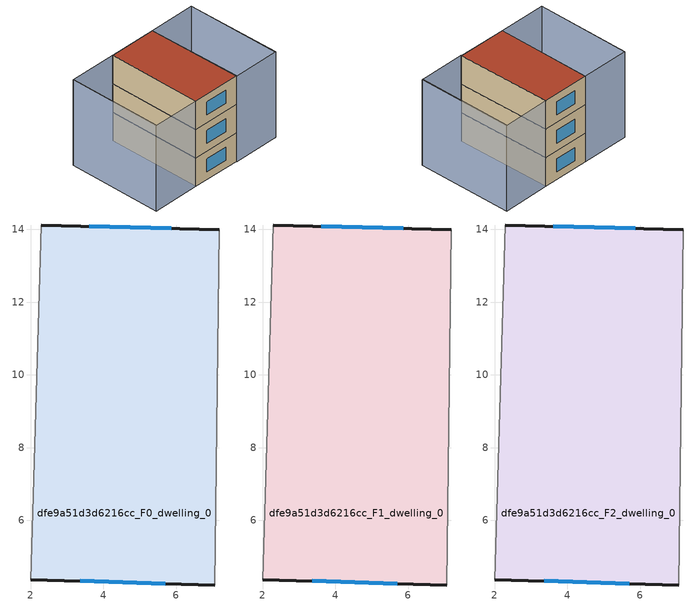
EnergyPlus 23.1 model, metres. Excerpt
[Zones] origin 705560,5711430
dfe9a51d3d6216cc_F0_dwelling_0
 floor ground (EU_floor_Construction): 7.19,14 7.06,4.23 2,4.38 2.29,14.12 z0
 wall outside (EU_wall_Construction): 7.19,14 2.29,14.12 / 2,4.38 7.06,4.23 z0:3
 wall adiabatic (EU_wall_Construction): 7.06,4.23 7.19,14 / 2.29,14.12 2,4.38 z0:3
 window (EU_Window_Construction): 5.86,14.03 3.62,14.09 / 3.37,4.34 5.69,4.27 z0.81:2.19
dfe9a51d3d6216cc_F1_dwelling_0
 floor to dfe9a51d3d6216cc_F0_dwelling_0 (EU_floor_Construction): 7.19,14 7.06,4.23 2,4.38 2.29,14.12 z3
 wall outside (EU_wall_Construction): 7.19,14 2.29,14.12 / 2,4.38 7.06,4.23 z3:6
 wall adiabatic (EU_wall_Construction): 7.06,4.23 7.19,14 / 2.29,14.12 2,4.38 z3:6
 window (EU_Window_Construction): 5.86,14.03 3.62,14.09 / 3.37,4.34 5.69,4.27 z3.81:5.19
dfe9a51d3d6216cc_F2_dwelling_0
 floor to dfe9a51d3d6216cc_F1_dwelling_0 (EU_floor_Construction): 7.19,14 7.06,4.23 2,4.38 2.29,14.12 z6
 wall outside (EU_wall_Construction): 7.19,14 2.29,14.12 / 2,4.38 7.06,4.23 z6:9
 wall adiabatic (EU_wall_Construction): 7.06,4.23 7.19,14 / 2.29,14.12 2,4.38 z6:9
 window (EU_Window_Construction): 5.86,14.03 3.62,14.09 / 3.37,4.34 5.69,4.27 z6.81:8.19
 roof outside (EU_roof_Construction): 7.06,4.23 7.19,14 2.29,14.12 2,4.38 z9
shading: -2.62,14.24 -2.92,4.56 / 11.86,4.05 12.1,13.88 / 2.29,14.12 2,4.38 / 2,4.38 -2.92,4.53 / -2.92,4.53 -2.63,14.27 / -2.63,14.27 2.29,14.12 / 12.1,13.91 11.91,4.07 / 11.91,4.07 7,4.16 / 7,4.16 7.19,14 / 7.19,14 12.1,13.91 z0:9
[Building]
EU S2 Campaign: North Axis=0; Terrain=City; Solar Distribution=FullExterior
[Site:Location]
London: Latitude=51.5; Longitude=-0.5; Time Zone=0; Elevation=25
[SizingPeriod:WeatherFileDays]
AnnualSizingPeriod: Begin Month=1; Begin Day of Month=1; End Month=12; End Day of Month=31; Day of Week for Start Day=Monday; Use Weather File Daylight Saving Period=No; Use Weather File Rain and Snow Indicators=No
[MATERIAL]
EU_InternalMass_Material: Roughness=MediumRough; Thickness=0.1; Conductivity=1; Density=1800; Specific Heat=900; Thermal Absorptance=0.9; Solar Absorptance=0.7; Visible Absorptance=0.7
[MATERIAL:NOMASS] Roughness=MediumRough; Thermal Absorptance=0.9; Solar Absorptance=0.7; Visible Absorptance=0.7
Name | Thermal Resistance
EU_wall_NoMass | 0.727863
EU_roof_NoMass | 0.773354
EU_floor_NoMass | 1.79329
[WINDOWMATERIAL:SIMPLEGLAZINGSYSTEM]
EU_Window_SimpleGlazing: UFactor=2.58614; Solar Heat Gain Coefficient=0.76; Visible Transmittance=0.76
[CONSTRUCTION]
EU_wall_Construction: EU_wall_NoMass
EU_roof_Construction: EU_roof_NoMass
EU_floor_Construction: EU_floor_NoMass
EU_Window_Construction: EU_Window_SimpleGlazing
EU_InternalMass_Construction: EU_InternalMass_Material
[ZONE] Type=1; Multiplier=1; Ceiling Height=autocalculate; Floor Area=autocalculate; Part of Total Floor Area=Yes
Name | Volume
dfe9a51d3d6216cc_F0_dwelling_0 | 145.87
dfe9a51d3d6216cc_F1_dwelling_0; dfe9a51d3d6216cc_F2_dwelling_0 | 145.872
[INTERNALMASS] Construction=EU_InternalMass_Construction; Surface Area=48.6237
Name | Zone or ZoneList
dfe9a51d3d6216cc_F0_dwelling_0_EU_InternalMass | dfe9a51d3d6216cc_F0_dwelling_0
dfe9a51d3d6216cc_F1_dwelling_0_EU_InternalMass | dfe9a51d3d6216cc_F1_dwelling_0
dfe9a51d3d6216cc_F2_dwelling_0_EU_InternalMass | dfe9a51d3d6216cc_F2_dwelling_0
[OTHEREQUIPMENT] Fuel Type=Electricity; Design Level Calculation Method=Watts/Area; Power per Zone Floor Area=1; Fraction Latent=0; Fraction Radiant=0; Fraction Lost=0; Carbon Dioxide Generation Rate=0; EndUse Subcategory=EU_Step8_InternalGains
Name | Zone or ZoneList or Space or SpaceList | Schedule
EU_Step8_InternalGain_dfe9a51d3d6216cc_F0_dwelling_0_f000 | dfe9a51d3d6216cc_F0_dwelling_0 | EU_Step8_GainSchedule_dfe9a51d3d6216cc_F0_dwelling_0_f000
EU_Step8_InternalGain_dfe9a51d3d6216cc_F1_dwelling_0_f000 | dfe9a51d3d6216cc_F1_dwelling_0 | EU_Step8_GainSchedule_dfe9a51d3d6216cc_F1_dwelling_0_f000
EU_Step8_InternalGain_dfe9a51d3d6216cc_F2_dwelling_0_f000 | dfe9a51d3d6216cc_F2_dwelling_0 | EU_Step8_GainSchedule_dfe9a51d3d6216cc_F2_dwelling_0_f000
[ZONEVENTILATION:DESIGNFLOWRATE] Schedule=EU_AlwaysOn; Design Flow Rate Calculation Method=AirChanges/Hour; Air Changes per Hour=0.484901; Ventilation Type=Natural; Fan Pressure Rise=0; Fan Total Efficiency=1; Constant Term Coefficient=1; Temperature Term Coefficient=0; Velocity Term Coefficient=0; Velocity Squared Term Coefficient=0; Minimum Indoor Temperature=-100; Maximum Indoor Temperature=100; Delta Temperature=-100; Minimum Outdoor Temperature=-100; Maximum Outdoor Temperature=100; Maximum Wind Speed=40
Name | Zone or ZoneList or Space or SpaceList
EU_ConstantAir_dfe9a51d3d6216cc_F0_dwelling_0 | dfe9a51d3d6216cc_F0_dwelling_0
EU_ConstantAir_dfe9a51d3d6216cc_F1_dwelling_0 | dfe9a51d3d6216cc_F1_dwelling_0
EU_ConstantAir_dfe9a51d3d6216cc_F2_dwelling_0 | dfe9a51d3d6216cc_F2_dwelling_0
[HVACTEMPLATE:THERMOSTAT] Constant Heating Setpoint=20; Constant Cooling Setpoint=50
EU_HeatOnly_dfe9a51d3d6216cc_F0_dwelling_0; EU_HeatOnly_dfe9a51d3d6216cc_F1_dwelling_0; EU_HeatOnly_dfe9a51d3d6216cc_F2_dwelling_0
[HVACTEMPLATE:ZONE:IDEALLOADSAIRSYSTEM] System Availability Schedule=EU_AlwaysOn; Maximum Heating Supply Air Temperature=50; Minimum Cooling Supply Air Temperature=13; Maximum Heating Supply Air Humidity Ratio=0.0156; Minimum Cooling Supply Air Humidity Ratio=0.0077; Heating Limit=NoLimit; Cooling Limit=NoLimit; Heating Availability Schedule=EU_AlwaysOn; Cooling Availability Schedule=EU_CoolingOff; Dehumidification Control Type=ConstantSensibleHeatRatio; Cooling Sensible Heat Ratio=0.7; Dehumidification Setpoint=60; Humidification Control Type=None; Humidification Setpoint=30; Outdoor Air Method=None; Outdoor Air Flow Rate per Person=0.00944; Outdoor Air Flow Rate per Zone Floor Area=0; Outdoor Air Flow Rate per Zone=0; Demand Controlled Ventilation Type=None; Outdoor Air Economizer Type=NoEconomizer; Heat Recovery Type=None; Sensible Heat Recovery Effectiveness=0.7; Latent Heat Recovery Effectiveness=0.65
Name | Template Thermostat
dfe9a51d3d6216cc_F0_dwelling_0 | EU_HeatOnly_dfe9a51d3d6216cc_F0_dwelling_0
dfe9a51d3d6216cc_F1_dwelling_0 | EU_HeatOnly_dfe9a51d3d6216cc_F1_dwelling_0
dfe9a51d3d6216cc_F2_dwelling_0 | EU_HeatOnly_dfe9a51d3d6216cc_F2_dwelling_0
[SIZING:ZONE] Zone Cooling Design Supply Air Temperature Input Method=SupplyAirTemperature; Zone Cooling Design Supply Air Temperature=13; Zone Heating Design Supply Air Temperature Input Method=SupplyAirTemperature; Zone Heating Design Supply Air Temperature=50; Zone Cooling Design Supply Air Humidity Ratio=0.008; Zone Heating Design Supply Air Humidity Ratio=0.008; Cooling Design Air Flow Method=DesignDay; Cooling Design Air Flow Rate=0; Cooling Minimum Air Flow per Zone Floor Area=0.000762; Cooling Minimum Air Flow=0; Cooling Minimum Air Flow Fraction=0.2; Heating Design Air Flow Method=DesignDay; Heating Design Air Flow Rate=0; Heating Maximum Air Flow per Zone Floor Area=0.002032; Heating Maximum Air Flow=0.141576; Heating Maximum Air Flow Fraction=0.3; Account for Dedicated Outdoor Air System=No; Dedicated Outdoor Air System Control Strategy=NeutralSupplyAir; Dedicated Outdoor Air Low Setpoint Temperature for Design=autosize; Dedicated Outdoor Air High Setpoint Temperature for Design=autosize; Zone Load Sizing Method=Sensible Load Only No Latent Load; Zone Latent Cooling Design Supply Air Humidity Ratio Input Method=HumidityRatioDifference; Zone Cooling Design Supply Air Humidity Ratio Difference=0.005; Zone Latent Heating Design Supply Air Humidity Ratio Input Method=HumidityRatioDifference; Zone Humidification Design Supply Air Humidity Ratio Difference=0.005
dfe9a51d3d6216cc_F0_dwelling_0; dfe9a51d3d6216cc_F1_dwelling_0; dfe9a51d3d6216cc_F2_dwelling_0
[SCHEDULE:CONSTANT]
Name | Hourly Value
EU_AlwaysOn | 1
EU_CoolingOff | 0
[SCHEDULE:FILE] Column Number=1; Rows to Skip at Top=0; Number of Hours of Data=8760; Column Separator=Comma; Interpolate to Timestep=No; Minutes per Item=60; Adjust Schedule for Daylight Savings=Yes
Name | File
EU_Step8_GainSchedule_dfe9a51d3d6216cc_F0_dwelling_0_f000 | ../../schedules/dfe9a51d3d6216cc/dfe9a51d3d6216cc_F0_dwelling_0_f000_gain.csv
EU_Step8_GainSchedule_dfe9a51d3d6216cc_F1_dwelling_0_f000 | ../../schedules/dfe9a51d3d6216cc/dfe9a51d3d6216cc_F1_dwelling_0_f000_gain.csv
EU_Step8_GainSchedule_dfe9a51d3d6216cc_F2_dwelling_0_f000 | ../../schedules/dfe9a51d3d6216cc/dfe9a51d3d6216cc_F2_dwelling_0_f000_gain.csv
